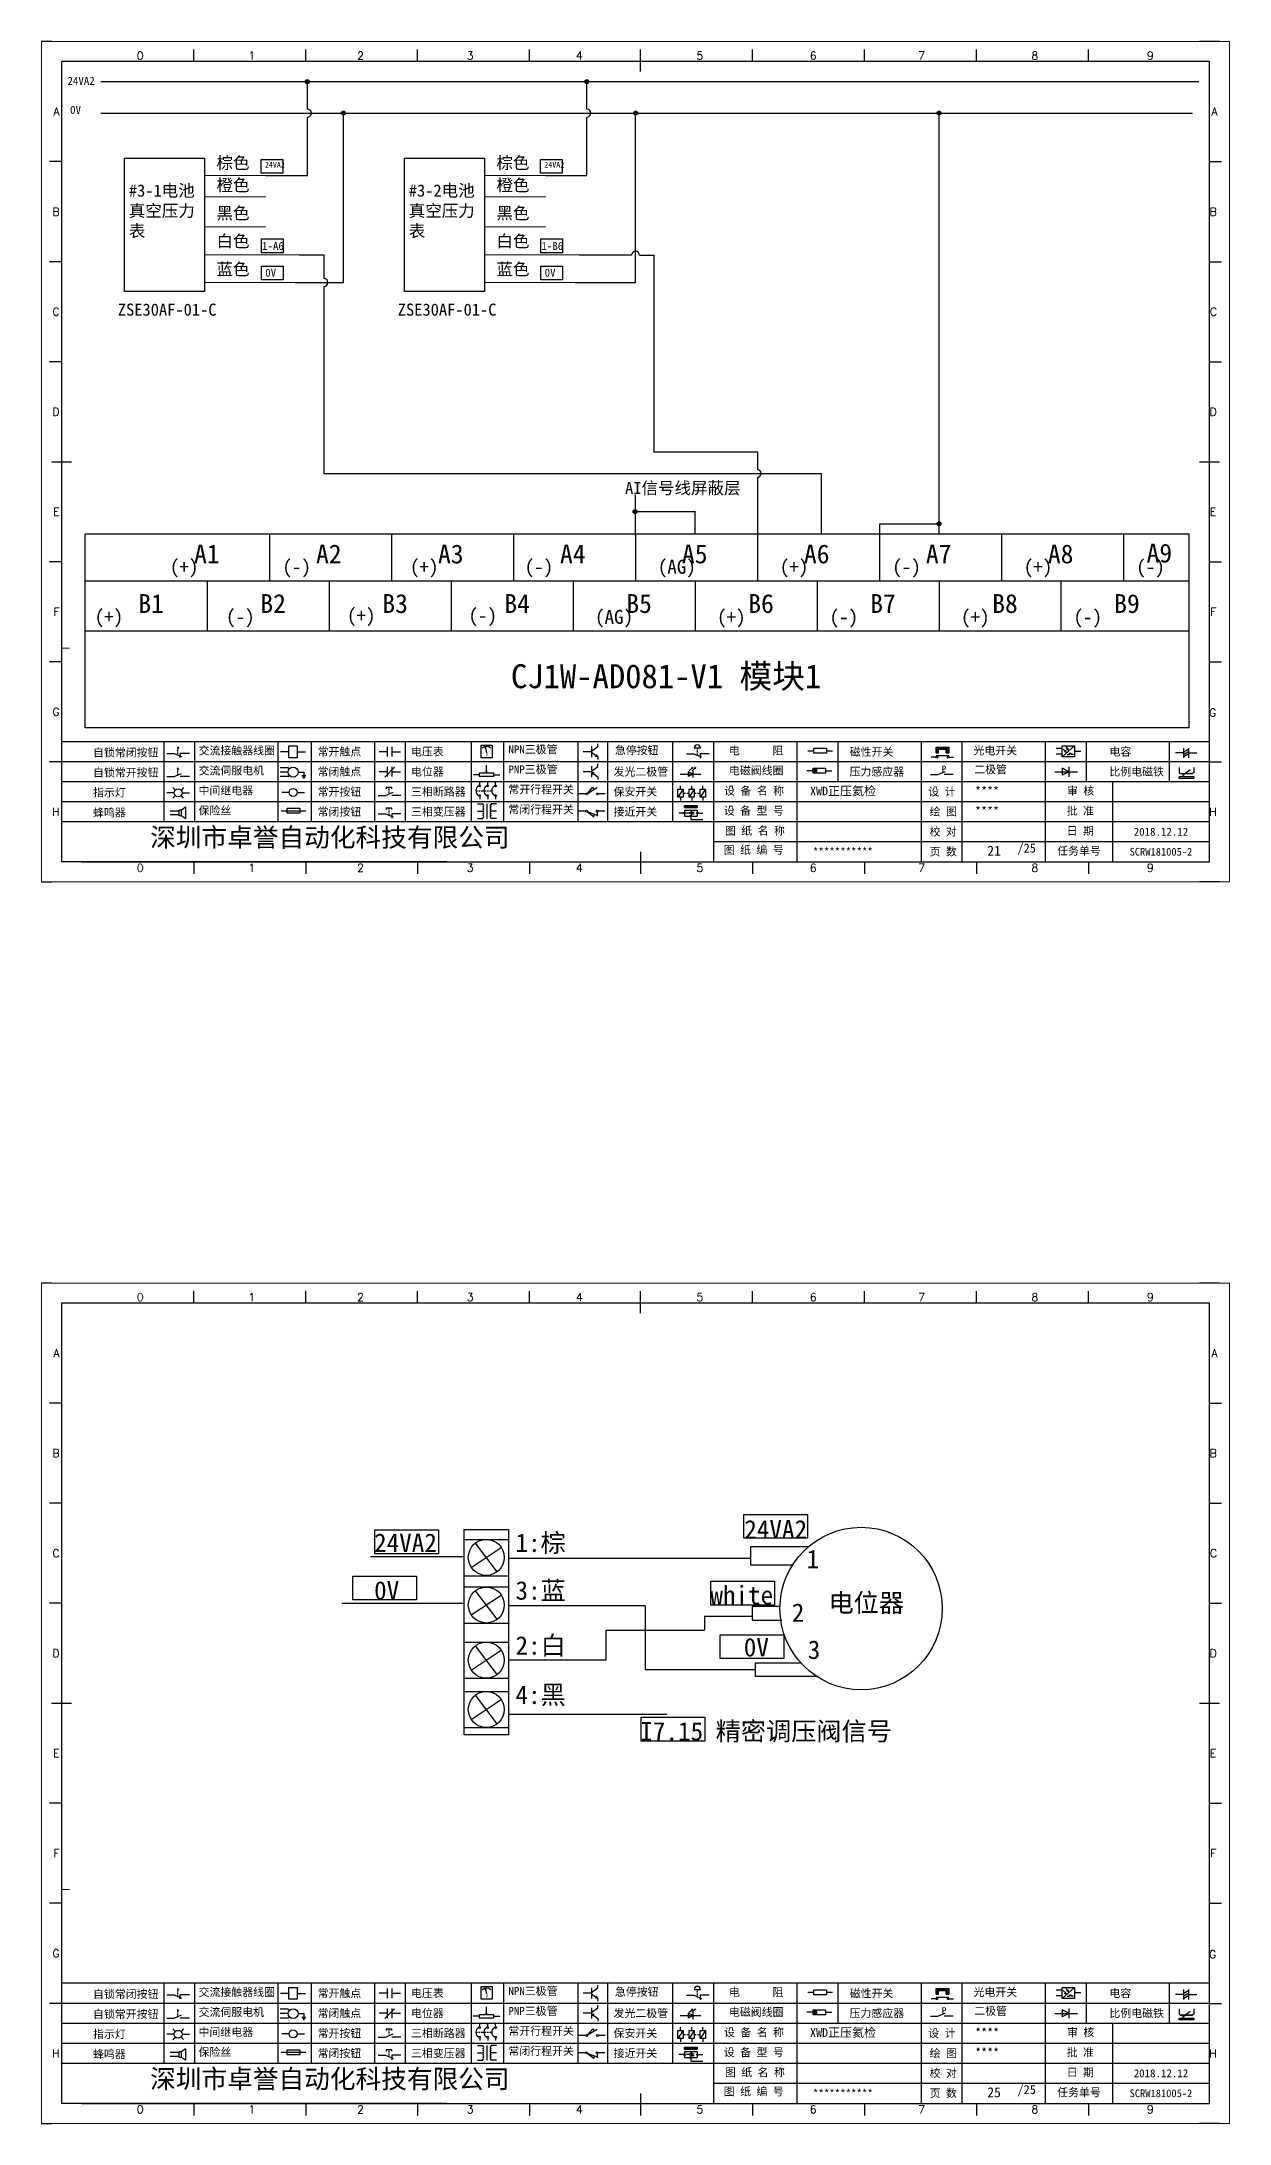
# Model space of a CAD drawing. Header units: millimetres. Extents: x -300 to 5587, y 233 to 3316.
# Drawn here: x 451 to 748, y 663 to 1184 of the extents above; entities that cross this region are included whole.
import ezdxf
from ezdxf.enums import TextEntityAlignment as Align

# ---------------------------------------------------------------- set-up
doc = ezdxf.new("R2010")
doc.units = ezdxf.units.MM
doc.layers.add('AE_BOR', color=1, linetype='Continuous')
doc.layers.add('MISC', color=2, linetype='Continuous')
doc.styles.get("Standard").update_dxf_attribs({"font": ''})
doc.styles.add('WD', font='romans.shx', dxfattribs={"width": 0.8, "bigfont": 'gbcbig.shx'})
doc.styles.add('样式 0', font='')
doc.styles.add('样式 2', font='')
doc.styles.add('汉字', font='')
doc.styles.get('Standard').set_extended_font_data('SimSun')
doc.styles.get('样式 0').set_extended_font_data('KaiTi_GB2312')
doc.styles.get('样式 2').set_extended_font_data('NSimSun')
doc.styles.get('汉字').set_extended_font_data('新宋体')

# ---------------------------------------------------------------- blocks, each defined once
blk = doc.blocks.new('磁性开关')
at = {"linetype": 'ByBlock'}
h = blk.add_hatch(dxfattribs=at)
h.set_pattern_fill('ANSI31', color=256, scale=0.1, style=0)
h.paths.add_polyline_path([(-1910.88, -776.69), (-1910.88, -775.29), (-1907.69, -775.29), (-1907.69, -776.69), (-1908.31, -776.69), (-1908.31, -775.79), (-1910.25, -775.79), (-1910.25, -776.69)])
for p, q in [((-1910.91, -777.81), (-1912.09, -777.81)), ((-1910.88, -776.69), (-1910.88, -775.29)), ((-1910.88, -775.29), (-1907.69, -775.29)), ((-1910.88, -776.69), (-1910.25, -776.69)), ((-1910.88, -777.39), (-1907.69, -777.39)), ((-1910.25, -776.69), (-1910.25, -775.79)), ((-1910.25, -775.79), (-1908.31, -775.79)), ((-1908.31, -776.69), (-1908.31, -775.79)), ((-1908.31, -776.69), (-1907.69, -776.69)), ((-1907.69, -775.29), (-1907.69, -776.69)), ((-1907.66, -777.81), (-1906.48, -777.81))]:
    blk.add_line(p, q, dxfattribs=at)
for centre in [(-1910.68, -777.81), (-1907.88, -777.81)]:
    blk.add_circle(centre, 0.225, dxfattribs=at)
blk = doc.blocks.new('*U4')
at = {"linetype": 'ByBlock'}
for p, q in [((-1909.23, -780.45), (-1909.23, -780.67)), ((-1909.23, -780.45), (-1908.92, -780.84)), ((-1911.92, -782.07), (-1910.06, -782.07)), ((-1910.06, -782.07), (-1908.18, -782.88)), ((-1909.23, -780.84), (-1909.23, -781.05)), ((-1909.23, -781.23), (-1909.23, -781.44)), ((-1909.23, -781.61), (-1909.23, -781.83)), ((-1909.23, -782), (-1909.23, -782.21)), ((-1909.23, -782.38), (-1909.23, -782.43)), ((-1908.52, -783.07), (-1908.52, -782.07)), ((-1906.25, -782.07), (-1908.52, -782.07))]:
    blk.add_line(p, q, dxfattribs=at)
blk = doc.blocks.new('*U6')
at = {"linetype": 'ByBlock'}
for p, q in [((-1908.88, -791.17), (-1909.23, -790.71)), ((-1909.23, -790.71), (-1909.23, -790.92)), ((-1911.92, -792.89), (-1910.06, -792.89)), ((-1910.06, -792.89), (-1908.18, -792.08)), ((-1909.23, -791.09), (-1909.23, -791.31)), ((-1909.23, -791.48), (-1909.23, -791.69)), ((-1909.23, -791.86), (-1909.23, -792.08)), ((-1909.23, -792.25), (-1909.23, -792.47)), ((-1906.25, -792.89), (-1908.52, -792.89))]:
    blk.add_line(p, q, dxfattribs=at)
blk = doc.blocks.new('蜂鸣器')
at = {"linetype": 'ByBlock'}
for p, q in [((-1907.17, -795.53), (-1908.25, -796.26)), ((-1907.17, -795.53), (-1907.17, -798.41)), ((-1908.8, -796.48), (-1911.01, -796.48)), ((-1908.8, -797.46), (-1911.01, -797.46)), ((-1908.25, -796.26), (-1908.8, -796.26)), ((-1908.8, -797.68), (-1908.8, -796.26)), ((-1908.25, -797.68), (-1908.8, -797.68)), ((-1908.25, -797.68), (-1908.25, -796.26)), ((-1907.17, -798.41), (-1908.25, -797.68))]:
    blk.add_line(p, q, dxfattribs=at)
blk = doc.blocks.new('指示灯')
at = {"linetype": 'ByBlock'}
for p, q in [((-1854.25, -776.92), (-1856.06, -776.92)), ((-1854.62, -775.59), (-1853.97, -776.23)), ((-1854.62, -778.25), (-1853.97, -777.61)), ((-1851.9, -775.59), (-1852.54, -776.23)), ((-1851.9, -778.25), (-1852.54, -777.61)), ((-1852.26, -776.92), (-1850.45, -776.92))]:
    blk.add_line(p, q, dxfattribs=at)
blk.add_circle((-1853.26, -776.92), 0.992, dxfattribs=at)
blk = doc.blocks.new('光电开关')
at = {"linetype": 'ByBlock'}
h = blk.add_hatch(dxfattribs=at)
h.set_pattern_fill('ANSI31', color=256, scale=0.01, style=0)
h.set_pattern_definition([(45, (0.172267, 0), (-0.0224506403, 0.0224506403), [])])
h.paths.add_polyline_path([(-1882.44, -776.34), (-1882.5, -775.91), (-1882.68, -776.07)])
h.paths.add_polyline_path([(-1882.86, -776.23), (-1882.44, -776.34), (-1882.68, -776.07)])
h.paths.add_polyline_path([(-1883.05, -776.88), (-1883.11, -776.45), (-1883.29, -776.61)])
h.paths.add_polyline_path([(-1883.47, -776.77), (-1883.05, -776.88), (-1883.29, -776.61)])
for p, q in [((-1884.01, -775.96), (-1885.56, -775.96)), ((-1884.01, -777.39), (-1885.56, -777.39)), ((-1880.91, -775.3), (-1884.01, -778.05)), ((-1883.75, -776.09), (-1883.05, -776.88)), ((-1883.11, -776.45), (-1883.47, -776.77)), ((-1883.05, -776.88), (-1883.47, -776.77)), ((-1883.14, -775.55), (-1882.44, -776.34)), ((-1883.05, -776.88), (-1883.11, -776.45)), ((-1882.5, -775.91), (-1882.86, -776.23)), ((-1882.44, -776.34), (-1882.86, -776.23)), ((-1882.78, -777.47), (-1882.23, -777.47)), ((-1882.44, -776.34), (-1882.5, -775.91)), ((-1882.23, -777.47), (-1882.23, -777.14)), ((-1882.23, -777.14), (-1881.78, -777.14)), ((-1881.78, -777.47), (-1881.78, -777.14)), ((-1881.23, -777.47), (-1881.78, -777.47)), ((-1879.37, -776.67), (-1880.91, -776.67))]:
    blk.add_line(p, q, dxfattribs=at)
blk.add_lwpolyline([(-1884.01, -775.3), (-1880.91, -775.3), (-1880.91, -778.05), (-1884.01, -778.05)], close=True, dxfattribs=at)
blk = doc.blocks.new('交流接触器线圈')
at = {"linetype": 'ByBlock'}
for p, q in [((-1880.82, -781.77), (-1882.87, -781.77)), ((-1878.72, -781.77), (-1876.67, -781.77))]:
    blk.add_line(p, q, dxfattribs=at)
blk.add_lwpolyline([(-1880.82, -780.28), (-1878.72, -780.28), (-1878.72, -783.26), (-1880.82, -783.26)], close=True, dxfattribs=at)
blk = doc.blocks.new('交流伺服电机')
at = {"linetype": 'ByBlock'}
for p, q in [((-1880.97, -785.75), (-1882.94, -785.75)), ((-1880.97, -786.85), (-1882.94, -786.85)), ((-1880.97, -787.94), (-1882.94, -787.94)), ((-1880.97, -785.75), (-1880.65, -786.03)), ((-1880.97, -787.94), (-1880.65, -787.67)), ((-1878.49, -786.85), (-1877.07, -786.85)), ((-1877.54, -787.72), (-1876.59, -787.72)), ((-1877.38, -788.01), (-1876.75, -788.01)), ((-1877.23, -788.29), (-1876.9, -788.29)), ((-1877.07, -786.85), (-1877.07, -787.72))]:
    blk.add_line(p, q, dxfattribs=at)
blk.add_circle((-1879.73, -786.85), 1.24, dxfattribs=at)
blk = doc.blocks.new('中间继电器')
at = {"linetype": 'ByBlock'}
for p, q in [((-1880.72, -791.92), (-1882.54, -791.92)), ((-1878.74, -791.92), (-1876.92, -791.92))]:
    blk.add_line(p, q, dxfattribs=at)
blk.add_circle((-1879.73, -791.92), 0.992, dxfattribs=at)
blk = doc.blocks.new('保险丝')
at = {"linetype": 'ByBlock'}
blk.add_line((-1882.72, -796.49), (-1876.55, -796.49), dxfattribs=at)
blk.add_lwpolyline([(-1881.2, -795.86), (-1878.06, -795.86), (-1878.06, -797.12), (-1881.2, -797.12)], close=True, dxfattribs=at)
blk = doc.blocks.new('常开按钮')
at = {"linetype": 'ByBlock'}
for p, q in [((-1911.92, -787.73), (-1910.06, -787.73)), ((-1910.06, -787.73), (-1908.18, -786.93)), ((-1909.9, -785.68), (-1908.56, -785.68)), ((-1909.9, -785.68), (-1909.9, -786.07)), ((-1909.23, -785.68), (-1909.23, -785.89)), ((-1909.23, -786.06), (-1909.23, -786.28)), ((-1909.23, -786.45), (-1909.23, -786.67)), ((-1909.23, -786.84), (-1909.23, -787.05)), ((-1909.23, -787.22), (-1909.23, -787.38)), ((-1908.56, -785.68), (-1908.56, -786.07)), ((-1906.25, -787.73), (-1908.52, -787.73))]:
    blk.add_line(p, q, dxfattribs=at)
blk = doc.blocks.new('常开触点')
at = {"linetype": 'ByBlock'}
for p, q in [((-1853.82, -781.77), (-1855.88, -781.77)), ((-1853.82, -782.99), (-1853.82, -780.56)), ((-1852.6, -782.99), (-1852.6, -780.56)), ((-1852.6, -781.77), (-1850.55, -781.77))]:
    blk.add_line(p, q, dxfattribs=at)
blk = doc.blocks.new('常闭触点')
at = {"linetype": 'ByBlock'}
for p, q in [((-1852.01, -785.66), (-1854.43, -788.1)), ((-1853.82, -787.99), (-1853.82, -785.56)), ((-1852.6, -787.99), (-1852.6, -785.56)), ((-1853.82, -786.77), (-1855.88, -786.77)), ((-1852.6, -786.77), (-1850.55, -786.77))]:
    blk.add_line(p, q, dxfattribs=at)
blk = doc.blocks.new('常闭按钮')
at = {"linetype": 'ByBlock'}
for p, q in [((-1854.11, -790.83), (-1852.77, -790.83)), ((-1854.11, -790.83), (-1854.11, -791.22)), ((-1853.44, -790.83), (-1853.44, -791.04)), ((-1852.77, -790.83), (-1852.77, -791.22)), ((-1856.13, -792.28), (-1854.28, -792.28)), ((-1854.28, -792.28), (-1852.4, -793.09)), ((-1853.44, -791.21), (-1853.44, -791.43)), ((-1853.44, -791.6), (-1853.44, -791.82)), ((-1853.44, -791.99), (-1853.44, -792.2)), ((-1853.44, -792.37), (-1853.44, -792.53)), ((-1850.47, -792.28), (-1852.73, -792.28)), ((-1852.73, -792.28), (-1852.73, -793.43))]:
    blk.add_line(p, q, dxfattribs=at)
blk = doc.blocks.new('电磁阀线圈')
at = {"linetype": 'ByBlock'}
for p, q in [((-1854.61, -795.92), (-1853.75, -797.16)), ((-1853.75, -795.92), (-1854.61, -797.16)), ((-1853.75, -795.92), (-1853.75, -797.16)), ((-1854.61, -796.54), (-1856.17, -796.54)), ((-1851.53, -796.54), (-1849.97, -796.54))]:
    blk.add_line(p, q, dxfattribs=at)
blk.add_lwpolyline([(-1854.61, -795.92), (-1851.53, -795.92), (-1851.53, -797.16), (-1854.61, -797.16)], close=True, dxfattribs=at)
blk = doc.blocks.new('电压表')
at = {"linetype": 'ByBlock'}
for p, q in [((-1814.84, -780.75), (-1814.91, -781.13)), ((-1814.6, -781.05), (-1814.91, -781.13)), ((-1814.84, -780.75), (-1814.46, -782.26)), ((-1814.84, -780.75), (-1814.6, -781.05))]:
    blk.add_line(p, q, dxfattribs=at)
blk.add_lwpolyline([(-1815.84, -780.34), (-1813.07, -780.34), (-1813.07, -783.49), (-1815.84, -783.49)], close=True, dxfattribs=at)
blk.add_arc((-1814.46, -782.26), 1.56, 46.8313, 133.1687, dxfattribs=at)
at = {"linetype": 'ByBlock', "insert": (-1814.7, -782.39), "char_height": 0.75, "width": 0.6768, "attachment_point": 1}
blk.add_mtext('V', dxfattribs=at)
blk = doc.blocks.new('电位器')
at = {"linetype": 'ByBlock'}
for p, q in [((-1814.45, -787.3), (-1814.45, -785.39)), ((-1816.21, -787.75), (-1817.79, -787.75)), ((-1814.45, -787.3), (-1814.62, -786.96)), ((-1814.62, -786.96), (-1814.27, -786.96)), ((-1814.45, -787.3), (-1814.27, -786.96)), ((-1812.68, -787.75), (-1811.1, -787.75))]:
    blk.add_line(p, q, dxfattribs=at)
blk.add_lwpolyline([(-1816.21, -787.3), (-1812.68, -787.3), (-1812.68, -788.2), (-1816.21, -788.2)], close=True, dxfattribs=at)
blk = doc.blocks.new('三相断路器')
at = {"linetype": 'ByBlock'}
for p, q in [((-1816.17, -790.33), (-1816.17, -789.7)), ((-1814.17, -790.33), (-1814.17, -789.7)), ((-1812.18, -790.33), (-1812.18, -789.7)), ((-1817.14, -791.74), (-1816.72, -791.74)), ((-1816.45, -791.74), (-1816.03, -791.74)), ((-1816.17, -793.19), (-1816.17, -793.83)), ((-1815.76, -791.74), (-1815.34, -791.74)), ((-1815.07, -791.74), (-1814.65, -791.74)), ((-1814.38, -791.74), (-1813.96, -791.74)), ((-1814.17, -793.19), (-1814.17, -793.83)), ((-1813.69, -791.74), (-1813.27, -791.74)), ((-1812.18, -793.19), (-1812.18, -793.83))]:
    blk.add_line(p, q, dxfattribs=at)
for centre in [(-1816.17, -790.55), (-1814.17, -790.55), (-1812.18, -790.55), (-1816.17, -792.98), (-1814.17, -792.98), (-1812.18, -792.98)]:
    blk.add_circle(centre, 0.219, dxfattribs=at)
for centre in [(-1815.81, -791.74), (-1813.82, -791.74), (-1811.83, -791.74)]:
    blk.add_arc(centre, 1.32, 115.5791, 244.4209, dxfattribs=at)
blk = doc.blocks.new('三相变压器')
at = {"linetype": 'ByBlock'}
for p, q in [((-1816.69, -795.03), (-1815.37, -795.03)), ((-1815.37, -795.03), (-1815.37, -795.24)), ((-1814.34, -798.7), (-1814.34, -795.04)), ((-1812, -795.03), (-1813.32, -795.03)), ((-1813.32, -795.03), (-1813.32, -795.24)), ((-1816.69, -796.87), (-1815.37, -796.87)), ((-1816.69, -798.71), (-1815.37, -798.71)), ((-1815.37, -798.71), (-1815.37, -798.5)), ((-1812, -796.87), (-1813.32, -796.87)), ((-1813.32, -798.71), (-1813.32, -798.5)), ((-1812, -798.71), (-1813.32, -798.71))]:
    blk.add_line(p, q, dxfattribs=at)
for centre, start, end in [((-1815.37, -795.51), 270, 90), ((-1815.37, -796.06), 270, 90), ((-1813.32, -795.51), 90, 270), ((-1813.32, -796.06), 90, 270), ((-1815.37, -796.6), 270, 90), ((-1815.37, -797.14), 270, 90), ((-1815.37, -797.68), 270, 90), ((-1815.37, -798.23), 270, 90), ((-1813.32, -796.6), 90, 270), ((-1813.32, -797.14), 90, 270), ((-1813.32, -797.68), 90, 270), ((-1813.32, -798.23), 90, 270)]:
    blk.add_arc(centre, 0.271, start, end, dxfattribs=at)
blk = doc.blocks.new('压力感应器')
at = {"linetype": 'ByBlock'}
for p, q in [((-1817.44, -777.73), (-1815.59, -777.73)), ((-1815.59, -777.73), (-1813.71, -776.93)), ((-1811.78, -777.73), (-1814.05, -777.73))]:
    blk.add_line(p, q, dxfattribs=at)
at = {"linetype": 'ByBlock', "insert": (-1814.65, -775.48), "char_height": 1.68, "width": 1.2242, "attachment_point": 1}
blk.add_mtext('{\\fNSimSun|b0|i0|c134|p49;P}', dxfattribs=at)
blk = doc.blocks.new('二极管')
at = {"linetype": 'ByBlock'}
for p, q in [((-1787.52, -776.77), (-1781.92, -776.77)), ((-1783.97, -776.77), (-1785.69, -775.9)), ((-1785.69, -775.9), (-1785.69, -777.65)), ((-1783.97, -776.77), (-1785.69, -777.65)), ((-1783.97, -777.99), (-1783.97, -775.56))]:
    blk.add_line(p, q, dxfattribs=at)
blk = doc.blocks.new('NPN三极管')
at = {"linetype": 'ByBlock'}
for p, q in [((-1784.15, -780.66), (-1784.15, -779.98)), ((-1785.73, -781.97), (-1787.81, -781.97)), ((-1785.73, -780.61), (-1785.73, -783.32)), ((-1785.73, -781.82), (-1784.15, -780.66)), ((-1785.73, -782.11), (-1784.15, -783.27)), ((-1784.41, -782.73), (-1784.74, -783.18)), ((-1784.15, -783.27), (-1784.74, -783.18)), ((-1784.15, -783.27), (-1784.41, -782.73)), ((-1784.15, -783.27), (-1784.15, -783.96))]:
    blk.add_line(p, q, dxfattribs=at)
blk = doc.blocks.new('PNP三极管')
at = {"linetype": 'ByBlock'}
for p, q in [((-1784.9, -785.38), (-1784.9, -788.09)), ((-1784.9, -786.59), (-1783.32, -785.43)), ((-1783.32, -785.43), (-1783.32, -784.75)), ((-1784.9, -786.74), (-1786.98, -786.74)), ((-1784.9, -786.88), (-1783.32, -788.04)), ((-1784.9, -786.88), (-1784.31, -786.97)), ((-1784.9, -786.88), (-1784.64, -787.42)), ((-1784.31, -786.97), (-1784.64, -787.42)), ((-1783.32, -788.04), (-1783.32, -788.73))]:
    blk.add_line(p, q, dxfattribs=at)
blk = doc.blocks.new('常开行程开关')
at = {"linetype": 'ByBlock'}
for p, q in [((-1785.89, -792.17), (-1784.52, -790.62)), ((-1785.89, -792.17), (-1783.43, -790.72)), ((-1784.52, -790.62), (-1784.19, -791.17)), ((-1786.29, -792.3), (-1788.01, -792.3)), ((-1781.48, -792.3), (-1783.21, -792.3))]:
    blk.add_line(p, q, dxfattribs=at)
for centre in [(-1786.07, -792.3), (-1783.42, -792.3)]:
    blk.add_circle(centre, 0.219, dxfattribs=at)
blk = doc.blocks.new('常闭行程开关')
at = {"linetype": 'ByBlock'}
for p, q in [((-1786.34, -796.62), (-1788.07, -796.62)), ((-1785.93, -796.72), (-1783.25, -797.7)), ((-1785.93, -796.72), (-1784.3, -798)), ((-1784.3, -798), (-1784.08, -797.4)), ((-1783.48, -796.84), (-1783.48, -797.85)), ((-1781.54, -796.62), (-1783.26, -796.62))]:
    blk.add_line(p, q, dxfattribs=at)
for centre in [(-1786.12, -796.62), (-1783.48, -796.62)]:
    blk.add_circle(centre, 0.219, dxfattribs=at)
blk = doc.blocks.new('电容')
at = {"linetype": 'ByBlock'}
for p, q in [((-1756.08, -781.77), (-1758.13, -781.77)), ((-1756.08, -782.99), (-1756.08, -780.56)), ((-1754.86, -780.79), (-1756.08, -781.55)), ((-1754.86, -781.44), (-1756.08, -782.2)), ((-1754.86, -781.99), (-1756.08, -782.75)), ((-1754.86, -782.99), (-1754.86, -780.56)), ((-1754.86, -781.77), (-1752.81, -781.77))]:
    blk.add_line(p, q, dxfattribs=at)
blk = doc.blocks.new('发光二极管')
at = {"linetype": 'ByBlock'}
for p, q in [((-1755.78, -785.92), (-1754.89, -785.14)), ((-1754.89, -785.14), (-1755.2, -785.22)), ((-1755.2, -785.22), (-1755.01, -785.43)), ((-1755.08, -785.92), (-1754.18, -785.14)), ((-1754.89, -785.14), (-1755.01, -785.43)), ((-1754.18, -785.14), (-1754.49, -785.22)), ((-1754.49, -785.22), (-1754.31, -785.43)), ((-1754.18, -785.14), (-1754.31, -785.43)), ((-1758.01, -786.77), (-1752.89, -786.77)), ((-1754.84, -786.77), (-1756.04, -786.16)), ((-1756.04, -786.16), (-1756.04, -787.39)), ((-1754.84, -786.77), (-1756.04, -787.39)), ((-1754.84, -787.63), (-1754.84, -785.92))]:
    blk.add_line(p, q, dxfattribs=at)
blk = doc.blocks.new('比例电磁阀')
at = {"linetype": 'ByBlock'}
for p, q in [((-1757.26, -775.38), (-1757.26, -776.71)), ((-1757.26, -776.71), (-1757.05, -776.71)), ((-1753.6, -777.73), (-1757.25, -777.73)), ((-1757.25, -778.13), (-1757.25, -777.73)), ((-1753.6, -778.13), (-1757.25, -778.13)), ((-1754.5, -775.98), (-1756.35, -777.44)), ((-1756.35, -777.44), (-1756.25, -777.25)), ((-1756.35, -777.44), (-1756.15, -777.38)), ((-1756.15, -777.38), (-1756.25, -777.25)), ((-1753.58, -776.71), (-1753.8, -776.71)), ((-1753.6, -777.73), (-1753.6, -778.13)), ((-1753.58, -775.38), (-1753.58, -776.71))]:
    blk.add_line(p, q, dxfattribs=at)
for centre in [(-1756.78, -776.71), (-1756.24, -776.71), (-1755.7, -776.71), (-1755.15, -776.71), (-1754.61, -776.71), (-1754.07, -776.71)]:
    blk.add_arc(centre, 0.271, 180, 0, dxfattribs=at)
blk = doc.blocks.new('保安开关')
at = {"linetype": 'ByBlock'}
for p, q in [((-1757.33, -790.79), (-1758.6, -792.81)), ((-1757.96, -790.79), (-1757.96, -789.97)), ((-1754.54, -790.79), (-1755.81, -792.81)), ((-1755.17, -790.79), (-1755.17, -789.97)), ((-1751.75, -790.79), (-1753.02, -792.81)), ((-1752.39, -790.79), (-1752.39, -789.97)), ((-1757.96, -792.81), (-1757.96, -793.62)), ((-1757.33, -791.8), (-1756.72, -791.8)), ((-1756.35, -791.8), (-1755.89, -791.8)), ((-1755.17, -792.81), (-1755.17, -793.62)), ((-1754.52, -791.8), (-1754.06, -791.8)), ((-1753.69, -791.8), (-1753.08, -791.8)), ((-1752.39, -792.81), (-1752.39, -793.62))]:
    blk.add_line(p, q, dxfattribs=at)
for points in [[(-1758.6, -790.79), (-1757.33, -790.79), (-1757.33, -792.81), (-1758.6, -792.81)], [(-1755.81, -790.79), (-1754.54, -790.79), (-1754.54, -792.81), (-1755.81, -792.81)], [(-1753.02, -790.79), (-1751.75, -790.79), (-1751.75, -792.81), (-1753.02, -792.81)]]:
    blk.add_lwpolyline(points, close=True, dxfattribs=at)
blk = doc.blocks.new('接近开关')
at = {"linetype": 'ByBlock'}
h = blk.add_hatch(dxfattribs=at)
h.set_pattern_fill('ANSI31', color=256, scale=0.01, style=0)
h.set_pattern_definition([(45, (-89.131516, -30.795668), (-0.0224506403, 0.0224506403), [])])
h.paths.add_polyline_path([(-1516.96, -1123.35), (-1516.96, -1122.85), (-1513.76, -1122.85), (-1513.76, -1123.35)])
for p, q in [((-1516.96, -1123.35), (-1516.96, -1122.85)), ((-1516.96, -1122.85), (-1513.76, -1122.85)), ((-1516.96, -1123.35), (-1513.76, -1123.35)), ((-1513.76, -1122.85), (-1513.76, -1123.35)), ((-1517.18, -1124.71), (-1518.36, -1124.71)), ((-1516.96, -1123.95), (-1513.76, -1123.95)), ((-1516.96, -1123.95), (-1516.96, -1125.47)), ((-1516.96, -1125.47), (-1513.76, -1125.47)), ((-1515.91, -1124.71), (-1516.45, -1124.71)), ((-1515.11, -1124.31), (-1515.91, -1124.71)), ((-1515.11, -1125.11), (-1515.91, -1124.71)), ((-1515.36, -1125.69), (-1515.36, -1126.36)), ((-1515.36, -1126.36), (-1512.36, -1126.36)), ((-1515.33, -1124.53), (-1515.17, -1124.53)), ((-1515.33, -1124.88), (-1515.17, -1124.88)), ((-1515.25, -1124.45), (-1515.25, -1124.61)), ((-1515.11, -1124.31), (-1515.11, -1125.11)), ((-1515.11, -1124.48), (-1514.58, -1124.48)), ((-1515.11, -1124.94), (-1514.58, -1124.94)), ((-1513.76, -1123.95), (-1513.76, -1125.47)), ((-1513.54, -1124.71), (-1512.36, -1124.71))]:
    blk.add_line(p, q, dxfattribs=at)
for centre in [(-1516.96, -1124.71), (-1515.36, -1125.47), (-1513.76, -1124.71)]:
    blk.add_circle(centre, 0.225, dxfattribs=at)
blk = doc.blocks.new('电阻')
at = {"linetype": 'ByBlock'}
for p, q in [((-3.09, 0), (-1.57, 0)), ((1.57, 0), (3.09, 0))]:
    blk.add_line(p, q, dxfattribs=at)
blk.add_lwpolyline([(-1.57, 0.63), (1.57, 0.63), (1.57, -0.63), (-1.57, -0.63)], close=True, dxfattribs=at)
blk = doc.blocks.new('急停按钮')
at = {"linetype": 'ByBlock'}
for p, q in [((-1.86, 0), (0, 0)), ((0, 0), (1.88, -0.81)), ((0.06, 1.45), (1.61, 1.45)), ((0.83, 1.45), (0.83, 1.24)), ((0.83, 1.07), (0.83, 0.85)), ((0.83, 0.68), (0.83, 0.47)), ((0.83, 0.29), (0.83, 0.08)), ((3.81, 0), (1.54, 0)), ((1.54, 0), (1.54, -1.15)), ((0.83, -0.09), (0.83, -0.24))]:
    blk.add_line(p, q, dxfattribs=at)
blk.add_arc((0.83, 1.45), 0.774, 0, 180)
blk = doc.blocks.new('电控横A4')
for p, q in [((292, -5), (5, -5)), ((5, -5), (5, -205)), ((292, -205), (292, -5)), ((10.03, -205), (289.53, -205)), ((130.8, -205), (190.75, -205)), ((190.75, -205), (259.54, -205))]:
    blk.add_line(p, q)
at = {"lineweight": 9, "ltscale": 0.1}
for p, q in [((5, -151.57), (7, -151.57)), ((101.34, -205), (130.8, -205)), ((129.44, -205), (129.44, -205)), ((129.44, -205), (129.44, -205)), ((129.44, -205), (129.44, -205)), ((129.44, -205), (129.44, -205))]:
    blk.add_line(p, q, dxfattribs=at)
at = {"linetype": 'ByBlock'}
for p, q in [((292, -175), (5, -175)), ((292, -180), (5, -180)), ((292, -185), (5, -185)), ((292, -190), (5, -190)), ((292, -195), (5, -195)), ((292, -200), (168.03, -200))]:
    blk.add_line(p, q, dxfattribs=at)
at = {"color": 0, "lineweight": -2}
for p, q in [((30.58, -175), (30.58, -195)), ((38.26, -175), (38.26, -195)), ((59.05, -175), (59.05, -195)), ((67.4, -175), (67.4, -195)), ((83.26, -175), (83.26, -195)), ((90.91, -175), (90.91, -195)), ((107.4, -175), (107.4, -195)), ((115.5, -175), (115.5, -195)), ((134.12, -175), (134.12, -195)), ((141.48, -175), (141.48, -195)), ((157.79, -175), (157.79, -195)), ((168.03, -175), (168.03, -204.92)), ((188.84, -175), (188.84, -185)), ((199.08, -175), (199.08, -185)), ((219.89, -175), (219.89, -185)), ((230.12, -175), (230.12, -185)), ((250.93, -175), (250.93, -185)), ((261.17, -175), (261.17, -185)), ((281.98, -175), (281.98, -185)), ((188.84, -185), (188.84, -204.92)), ((219.89, -185), (219.89, -205)), ((230.12, -185), (230.12, -205)), ((250.93, -185), (250.93, -205)), ((267.79, -185), (267.79, -205))]:
    blk.add_line(p, q, dxfattribs=at)
at = {"color": 0, "ltscale": 2}
for p, q in [((292, -205), (292, -183.55)), ((101.34, -205), (5, -205)), ((259.54, -205), (289.53, -205)), ((259.54, -205), (292, -205))]:
    blk.add_line(p, q, dxfattribs=at)
at = {"layer": 'AE_BOR', "lineweight": 30}
for p, q in [((2.53, 0), (0, 0)), ((294.53, 0), (289.53, 0)), ((0, -210), (2.53, -210)), ((294.53, -210), (289.53, -210))]:
    blk.add_line(p, q, dxfattribs=at)
at = {"layer": 'AE_BOR', "color": 1, "lineweight": 15}
for p, q in [((0, 0), (297, 0)), ((0, -210), (0, 0)), ((297, 0), (297, -210)), ((297, -210), (0, -210))]:
    blk.add_line(p, q, dxfattribs=at)
at = {"layer": 'AE_BOR'}
for p, q in [((38.03, -5), (38.03, -2)), ((66.03, -5), (66.03, -2)), ((94.03, -5), (94.03, -2)), ((122.03, -5), (122.03, -2)), ((149.78, -5), (149.78, -2)), ((177.78, -5), (177.78, -2)), ((205.78, -5), (205.78, -2)), ((233.78, -5), (233.78, -2)), ((261.78, -5), (261.78, -2)), ((5, -30), (2, -30)), ((292, -30), (295, -30)), ((5, -55), (2, -55)), ((292, -55), (295, -55)), ((5, -80), (2, -80)), ((292, -80), (295, -80)), ((5, -130), (2, -130)), ((292, -130), (295, -130)), ((5, -155), (2, -155)), ((292, -155), (295, -155)), ((5, -180), (2, -180)), ((292, -180), (295, -180)), ((38.03, -205), (38.03, -208)), ((66.03, -205), (66.03, -208)), ((94.03, -205), (94.03, -208)), ((122.03, -205), (122.03, -208)), ((149.78, -205), (149.78, -208)), ((177.78, -205), (177.78, -208)), ((205.78, -205), (205.78, -208)), ((233.78, -205), (233.78, -208)), ((261.78, -205), (261.78, -208))]:
    blk.add_line(p, q, dxfattribs=at)
at = {"layer": 'AE_BOR', "color": 2, "lineweight": 30}
for p, q in [((149.78, -7.5), (149.78, -2.5)), ((2.5, -105), (7.5, -105)), ((289.5, -105), (294.5, -105)), ((149.78, -202.5), (149.78, -207.5)), ((149.78, -205), (149.78, -207.5))]:
    blk.add_line(p, q, dxfattribs=at)
at = {"linetype": 'ByBlock'}
for name, p in [('*U4', (1943.19, 604.18)), ('交流接触器线圈', (1942.62, 604.27)), ('常开触点', (1940.27, 604.3)), ('电压表', (1925.71, 604.52)), ('NPN三极管', (1923.2, 604.5)), ('磁性开关', (2134.53, 598.96)), ('光电开关', (2139.22, 599.27)), ('电容', (2041.69, 603.98)), ('*U6', (1943.19, 609.18)), ('交流伺服电机', (1942.62, 604.27)), ('常闭触点', (1940.27, 604.3)), ('电位器', (1925.71, 604.52)), ('PNP三极管', (1922.37, 604.27)), ('发光二极管', (1917.72, 603.69)), ('电磁阀线圈', (2047.53, 614.3)), ('压力感应器', (2039.72, 594.52)), ('二极管', (2040.91, 594.27)), ('比例电磁阀', (2041.69, 593.98)), ('指示灯', (1887.41, 589.18)), ('中间继电器', (1942.62, 604.27)), ('常开按钮', (1996.06, 599.3)), ('三相断路器', (1925.71, 604.52)), ('常开行程开关', (1922.37, 604.27)), ('保安开关', (1917.72, 603.98)), ('蜂鸣器', (1943.19, 604.18)), ('保险丝', (1942.62, 604.27)), ('常闭按钮', (1940.27, 599.3)), ('三相变压器', (1925.71, 604.52)), ('常闭行程开关', (1922.37, 604.27)), ('接近开关', (1677.72, 931.9))]:
    blk.add_blockref(name, p, dxfattribs=at)
for name, p in [('急停按钮', (163.12, -177.98)), ('电阻', (194.66, -177.22))]:
    blk.add_blockref(name, p)
at = {"char_height": 2, "attachment_point": 1, "style": '汉字'}
for s, insert in [('{\\fKaiTi_GB2312|b0|i0|c134|p49;自锁常闭按钮}', (12.86, -176.69)), ('{\\fKaiTi_GB2312|b0|i0|c134|p49;交流接触器线圈}', (39.25, -176.19)), ('{\\fKaiTi_GB2312|b0|i0|c134|p49;常开触点}', (69.01, -176.48)), ('{\\fKaiTi_GB2312|b0|i0|c134|p49;电压表}', (92.37, -176.47)), ('{\\fKaiTi_GB2312|b0|i0|c134|p49;NPN三极管}', (116.73, -175.91)), ('{\\fKaiTi_GB2312|b0|i0|c134|p49;急停按钮}', (143.35, -176.12)), ('{\\fKaiTi_GB2312|b0|i0|c134|p49;电      阻}', (171.86, -176.19)), ('{\\fKaiTi_GB2312|b0|i0|c134|p49;磁性开关}', (202.07, -176.53)), ('{\\fKaiTi_GB2312|b0|i0|c134|p49;光电开关}', (233.02, -176.19)), ('{\\fKaiTi_GB2312|b0|i0|c134|p49;电容}', (267, -176.48)), ('{\\fKaiTi_GB2312|b0|i0|c134|p49;自锁常开按钮}', (12.86, -181.69)), ('{\\fKaiTi_GB2312|b0|i0|c134|p49;交流伺服电机}', (39.25, -181.19)), ('{\\fKaiTi_GB2312|b0|i0|c134|p49;常闭触点}', (69.01, -181.48)), ('{\\fKaiTi_GB2312|b0|i0|c134|p49;电位器}', (92.37, -181.47)), ('{\\fKaiTi_GB2312|b0|i0|c134|p49;PNP三极管}', (116.73, -180.91)), ('{\\fKaiTi_GB2312|b0|i0|c134|p49;发光二极管}', (143.02, -181.48)), ('{\\fKaiTi_GB2312|b0|i0|c134|p49;电磁阀线圈}', (171.86, -181.19)), ('{\\fKaiTi_GB2312|b0|i0|c134|p49;压力感应器}', (202.02, -181.47)), ('{\\fKaiTi_GB2312|b0|i0|c134|p49;二极管}', (233.2, -180.91)), ('{\\fKaiTi_GB2312|b0|i0|c134|p49;比例电磁铁}', (267, -181.48)), ('{\\fKaiTi_GB2312|b0|i0|c134|p49;指示灯}', (12.86, -186.69)), ('{\\fKaiTi_GB2312|b0|i0|c134|p49;中间继电器}', (39.25, -186.19)), ('{\\fKaiTi_GB2312|b0|i0|c134|p49;常开按钮}', (69.01, -186.48)), ('{\\fKaiTi_GB2312|b0|i0|c134|p49;三相断路器}', (92.37, -186.47)), ('{\\fKaiTi_GB2312|b0|i0|c134|p49;常开行程开关}', (116.73, -185.91)), ('{\\fKaiTi_GB2312|b0|i0|c134|p49;保安开关}', (143.02, -186.48)), ('{\\fKaiTi_GB2312|b0|i0|c134|p0;设 备 名 称}', (170.65, -186.24)), ('{\\fKaiTi_GB2312|b0|i0|c134|p0;设 计}', (221.72, -186.46)), ('{\\fKaiTi_GB2312|b0|i0|c134|p0;审 核}', (256.39, -186.25)), ('{\\fKaiTi_GB2312|b0|i0|c134|p49;蜂鸣器}', (12.86, -191.69)), ('{\\fKaiTi_GB2312|b0|i0|c134|p49;保险丝}', (39.25, -191.19)), ('{\\fKaiTi_GB2312|b0|i0|c134|p49;常闭按钮}', (69.01, -191.48)), ('{\\fKaiTi_GB2312|b0|i0|c134|p49;三相变压器}', (92.37, -191.47)), ('{\\fKaiTi_GB2312|b0|i0|c134|p49;常闭行程开关}', (116.73, -190.91)), ('{\\fKaiTi_GB2312|b0|i0|c134|p49;接近开关}', (143.02, -191.48)), ('{\\fKaiTi_GB2312|b0|i0|c134|p0;设 备 型 号}', (170.58, -191.24)), ('{\\fKaiTi_GB2312|b0|i0|c134|p0;绘 图}', (222.05, -191.46)), ('{\\fKaiTi_GB2312|b0|i0|c134|p0;批 准}', (256.32, -191.25)), ('{\\fKaiTi_GB2312|b0|i0|c134|p0;图 纸 名 称}', (170.86, -196.24)), ('{\\fKaiTi_GB2312|b0|i0|c134|p0;校 对}', (222.05, -196.46)), ('{\\fKaiTi_GB2312|b0|i0|c134|p0;日 期}', (256.32, -196.25)), ('{\\fKaiTi_GB2312|b0|i0|c134|p0;图 纸 编 号}', (170.57, -201.03)), ('{\\fKaiTi_GB2312|b0|i0|c134|p0;页 数}', (222.05, -201.46)), ('{\\fKaiTi_GB2312|b0|i0|c134|p0;任务单号}', (253.94, -201.25))]:
    blk.add_mtext(s, dxfattribs=dict(at, insert=insert))
for s, insert, char_height, width, attachment_point in [('{\\fKaiTi_GB2312|b0|i0|c134|p49;XWD正压氦检}', (192.15, -186.2), 2.2, 26.5767, 1), ('{\\fKaiTi_GB2312|b0|i0|c134|p49;****}', (233.43, -186.2), 2.2, 15.3175, 1), ('{\\fKaiTi_GB2312|b0|i0|c134|p49;****}', (233.43, -191.2), 2.2, 15.3175, 1), ('{\\fKaiTi_GB2312|b0|i0|c134|p49;2018.12.12}', (279.89, -197.5), 2, 24.2172, 5), ('{\\fKaiTi_GB2312|b0|i0|c134|p49;SCRW181005-2}', (279.89, -202.5), 1.92, 24.2172, 5)]:
    blk.add_mtext(s, dxfattribs=dict(insert=insert, char_height=char_height, width=width, attachment_point=attachment_point))
at = {"color": 0, "lineweight": -2}
for s, insert, char_height, width, attachment_point in [('深圳市卓誉自动化科技有限公司', (27.14, -196.53), 4.7064, 96.1138, 1), ('{\\C256;***********}', (200.36, -202.5), 2, 31.0482, 5)]:
    blk.add_mtext(s, dxfattribs=dict(at, insert=insert, char_height=char_height, width=width, attachment_point=attachment_point))
at = {"color": 0, "linetype": 'ByBlock', "lineweight": -2, "insert": (242.64, -201.84), "char_height": 4.2689, "width": 20.8102, "attachment_point": 5}
blk.add_mtext('  {\\H0.53119x; /25}', dxfattribs=at)
at = {"layer": 'AE_BOR', "style": 'WD'}
for s, p in [('0', (24.67, -4.5)), ('1', (52.6, -4.5)), ('2', (79.75, -4.5)), ('3', (107.15, -4.5)), ('4', (134.45, -4.5)), ('5', (164.59, -4.5)), ('6', (192.94, -4.5)), ('7', (220.04, -4.5)), ('8', (248.37, -4.5)), ('9', (277.23, -4.5)), ('0', (24.67, -207.5)), ('1', (52.6, -207.5)), ('2', (79.75, -207.5)), ('3', (107.15, -207.5)), ('4', (134.45, -207.5)), ('5', (164.59, -207.5)), ('6', (192.94, -207.5)), ('7', (220.04, -207.5)), ('8', (248.37, -207.5)), ('9', (277.23, -207.5))]:
    blk.add_text(s, height=2, dxfattribs=at).set_placement(p, align=Align.CENTER)
for s, p in [('A', (4.5, -17.5)), ('A', (294.03, -17.5)), ('B', (4.5, -42.5)), ('B', (293.84, -42.5)), ('C', (4.5, -67.5)), ('C', (293.93, -67.5)), ('D', (4.5, -92.5)), ('D', (293.84, -92.5)), ('E', (4.5, -117.5)), ('E', (293.74, -117.5)), ('F', (4.5, -142.5)), ('F', (293.74, -142.5)), ('F', (293.74, -142.5)), ('G', (4.5, -167.5)), ('G', (293.74, -167.72)), ('H', (4.5, -192.5)), ('H', (293.84, -192.5))]:
    blk.add_text(s, height=2, dxfattribs=at).set_placement(p, align=Align.MIDDLE_RIGHT)

msp = doc.modelspace()

# ---------------------------------------------------------------- hatches: boundary and pattern name
at = {"lineweight": -2}
h = msp.add_hatch(color=0, dxfattribs=at)
edge = h.paths.add_edge_path()
edge.add_arc((517.573, 1173.737), 0.5, 0, 360)
h = msp.add_hatch(color=0, dxfattribs=at)
edge = h.paths.add_edge_path()
edge.add_arc((587.438, 1173.737), 0.5, 0, 360)
h = msp.add_hatch(color=0, dxfattribs=at)
edge = h.paths.add_edge_path()
edge.add_arc((526.583, 1165.865), 0.5, 0, 360)
h = msp.add_hatch(color=0, dxfattribs=at)
edge = h.paths.add_edge_path()
edge.add_arc((599.644, 1165.865), 0.5, 0, 360)
h = msp.add_hatch(color=0, dxfattribs=at)
edge = h.paths.add_edge_path()
edge.add_arc((675.533, 1165.865), 0.5, 0, 360)
h = msp.add_hatch(color=0, dxfattribs=at)
edge = h.paths.add_edge_path()
edge.add_arc((599.529, 1066.258), 0.5, 0, 360)
h = msp.add_hatch(color=0, dxfattribs=at)
edge = h.paths.add_edge_path()
edge.add_arc((675.533, 1063.227), 0.5, 0, 360)

# ---------------------------------------------------------------- linework, layer by layer
at = {"color": 0, "lineweight": -2}
for p, q in [((465.933, 1173.737), (740.497, 1173.737)), ((517.573, 1166.865), (517.573, 1173.737)), ((587.438, 1166.865), (587.438, 1173.737)), ((465.933, 1165.865), (738.904, 1165.865)), ((526.583, 1123.532), (526.583, 1165.865)), ((599.644, 1123.532), (599.644, 1165.865)), ((675.533, 1060.72), (675.533, 1165.865)), ((517.573, 1150.288), (517.573, 1164.865)), ((587.438, 1150.288), (587.438, 1164.865)), ((507.164, 1150.288), (517.573, 1150.288)), ((577.164, 1150.288), (587.438, 1150.288)), ((515.491, 1130.407), (521.714, 1130.407)), ((521.714, 1130.407), (521.714, 1124.532)), ((585.491, 1130.407), (598.65, 1130.407)), ((600.606, 1130.386), (604.182, 1130.386)), ((604.182, 1130.386), (604.182, 1081.145)), ((514.491, 1123.532), (526.583, 1123.532)), ((521.714, 1122.532), (521.714, 1075.882)), ((584.491, 1123.532), (599.644, 1123.532)), ((604.188, 1081.172), (630.084, 1081.172)), ((630.084, 1081.172), (630.084, 1076.778)), ((521.688, 1075.769), (646.078, 1075.769)), ((630.084, 1074.788), (630.084, 1060.68)), ((646.078, 1075.769), (646.078, 1060.72)), ((599.644, 1060.897), (599.644, 1070.445)), ((599.936, 1066.271), (614.583, 1066.271)), ((602.479, 1066.271), (614.469, 1066.271)), ((614.556, 1060.72), (614.556, 1066.208)), ((508.198, 1048.987), (508.198, 1060.574)), ((538.698, 1048.987), (538.698, 1060.574)), ((569.198, 1048.987), (569.198, 1060.574)), ((599.698, 1048.987), (599.698, 1060.574)), ((630.198, 1048.987), (630.198, 1060.574)), ((660.698, 1048.987), (660.698, 1060.574)), ((691.198, 1048.987), (691.198, 1060.574)), ((721.698, 1048.987), (721.698, 1060.574)), ((462.01, 1048.987), (737.96, 1048.987)), ((492.51, 1048.987), (492.51, 1036.477)), ((523.01, 1048.987), (523.01, 1036.477)), ((553.51, 1048.987), (553.51, 1036.477)), ((584.01, 1048.987), (584.01, 1036.477)), ((614.51, 1048.987), (614.51, 1036.477)), ((645.01, 1048.987), (645.01, 1036.477)), ((675.51, 1048.987), (675.51, 1036.477)), ((706.01, 1048.987), (706.01, 1036.477)), ((462.01, 1036.477), (737.939, 1036.477)), ((556.866, 804.979), (533.327, 804.979)), ((556.607, 793.343), (526.171, 793.343)), ((567.813, 792.829), (601.918, 792.829)), ((602.002, 792.824), (602.002, 776.845)), ((592.321, 779.302), (592.321, 786.717)), ((592.321, 786.717), (616.746, 786.717)), ((616.893, 790.255), (616.893, 786.702)), ((616.894, 790.225), (628.867, 790.225)), ((567.895, 779.302), (592.321, 779.302)), ((567.968, 765.72), (607.432, 765.72))]:
    msp.add_line(p, q, dxfattribs=at)
at = {"lineweight": 0}
for p, q in [((491.936, 1150.288), (507.164, 1150.288)), ((561.936, 1150.288), (577.164, 1150.288)), ((491.881, 1144.9), (507.164, 1144.9)), ((561.881, 1144.9), (577.164, 1144.9)), ((491.881, 1137.407), (507.164, 1137.407)), ((561.881, 1137.407), (577.164, 1137.407)), ((491.881, 1130.407), (507.164, 1130.407)), ((507.164, 1130.407), (515.491, 1130.407)), ((561.881, 1130.407), (577.164, 1130.407)), ((577.164, 1130.407), (585.491, 1130.407)), ((491.881, 1123.532), (514.491, 1123.532)), ((561.881, 1123.532), (584.491, 1123.532))]:
    msp.add_line(p, q, dxfattribs=at)
for p, q in [((660.698, 1060.72), (660.698, 1063.227)), ((660.698, 1063.227), (675.533, 1063.227)), ((556.837, 809.379), (567.862, 809.379)), ((558.565, 802.387), (566.062, 807.366)), ((565.046, 801.301), (559.581, 808.452)), ((566.062, 807.366), (566.062, 807.366)), ((567.862, 804.688), (628.436, 804.688)), ((556.793, 797.502), (567.818, 797.502)), ((556.801, 800.287), (567.826, 800.287)), ((565.046, 789.395), (559.581, 796.546)), ((558.565, 790.481), (566.062, 795.46)), ((556.838, 788.46), (567.863, 788.46)), ((628.867, 789.202), (636.23, 789.202)), ((556.811, 783.715), (567.836, 783.715)), ((558.565, 776.715), (566.062, 781.695)), ((565.046, 775.63), (559.581, 782.781)), ((602.002, 776.845), (629.622, 776.845)), ((556.766, 774.709), (567.791, 774.709)), ((556.836, 771.382), (567.861, 771.382)), ((565.046, 763.301), (559.581, 770.451)), ((558.565, 764.386), (566.062, 769.366)), ((556.846, 762.365), (567.871, 762.365))]:
    msp.add_line(p, q)
for points in [[(471.85, 1154.616), (491.881, 1154.616), (491.881, 1121.307), (471.85, 1121.307)], [(541.85, 1154.616), (561.881, 1154.616), (561.881, 1121.307), (541.85, 1121.307)], [(556.766, 811.844), (567.862, 811.844), (567.862, 760.502), (556.766, 760.502)]]:
    msp.add_lwpolyline(points, close=True)
at = {"color": 1}
for points in [[(506.013, 1154.3), (511.416, 1154.3), (511.416, 1150.826), (506.013, 1150.826)], [(575.878, 1154.3), (581.281, 1154.3), (581.281, 1150.826), (575.878, 1150.826)], [(506.11, 1134.418), (511.513, 1134.418), (511.513, 1130.944), (506.11, 1130.944)], [(575.975, 1134.418), (581.378, 1134.418), (581.378, 1130.944), (575.975, 1130.944)], [(506.11, 1127.628), (511.513, 1127.628), (511.513, 1124.154), (506.11, 1124.154)], [(575.975, 1127.628), (581.378, 1127.628), (581.378, 1124.154), (575.975, 1124.154)], [(550.334, 805.767), (534.437, 805.767), (534.437, 811.728), (550.334, 811.728)], [(642.604, 809.659), (626.706, 809.659), (626.706, 815.62), (642.604, 815.62)], [(544.821, 794.253), (528.923, 794.253), (528.923, 800.215), (544.821, 800.215)], [(634.334, 792.956), (618.436, 792.956), (618.436, 798.918), (634.334, 798.918)], [(636.708, 779.578), (620.811, 779.578), (620.811, 785.539), (636.708, 785.539)], [(616.925, 758.983), (601.027, 758.983), (601.027, 764.945), (616.925, 764.945)]]:
    msp.add_lwpolyline(points, close=True, dxfattribs=at)
at = {"color": 0, "lineweight": -2}
msp.add_lwpolyline([(462.01, 1060.72), (737.939, 1060.72), (737.939, 1012.235), (462.01, 1012.235)], close=True, dxfattribs=at)
for points in [[(638.869, 802.931), (628.436, 802.931), (628.436, 807.568), (642.687, 807.568), (642.687, 807.386)], [(628.867, 789.202), (628.867, 789.202), (628.867, 792.653), (635.817, 792.653)], [(645.284, 775.097), (629.622, 775.075), (629.622, 778.526), (641.156, 778.494)]]:
    msp.add_lwpolyline(points, dxfattribs=at)
for centre, radius in [((517.573, 1173.737), 0.5), ((587.438, 1173.737), 0.5), ((526.583, 1165.865), 0.5), ((599.644, 1165.865), 0.5), ((675.533, 1165.865), 0.5), ((599.529, 1066.258), 0.5), ((675.533, 1063.227), 0.5), ((656.031, 792.091), 20.298)]:
    msp.add_circle(centre, radius, dxfattribs=at)
for centre in [(562.314, 804.876), (562.314, 792.97), (562.314, 779.205), (562.314, 766.876)]:
    msp.add_circle(centre, 4.5)
for centre, start, end in [((517.573, 1165.865), 270, 90), ((587.438, 1165.865), 270, 90), ((599.62, 1130.341), 0, 180), ((521.714, 1123.532), 270, 90), ((630.022, 1075.823), 270, 90)]:
    msp.add_arc(centre, 1, start, end, dxfattribs=at)

# ---------------------------------------------------------------- block references
for p in [(451.117, 1183.73), (451.117, 873.415)]:
    msp.add_blockref('电控横A4', p)

# ---------------------------------------------------------------- texts
for s, height, p in [('21', 2.5, (687.585, 980.242)), ('24VA2', 4.6149, (626.823, 809.582)), ('24VA2', 4.6149, (534.254, 806.226)), ('1:棕', 4.6149, (569.608, 806.226)), ('1', 4.615, (642.399, 802.151)), ('0V', 4.6149, (534.254, 794.32)), ('3:蓝', 4.6149, (569.608, 794.306)), ('white', 4.6149, (618.332, 793.138)), ('电位器', 4.6149, (647.885, 791.232)), ('2', 4.615, (638.691, 788.771)), ('2:白', 4.6149, (569.608, 780.554)), ('0V', 4.6149, (626.692, 780.107)), ('3', 4.615, (642.685, 779.497)), ('4:黑', 4.6149, (569.608, 768.225)), ('I7.15 精密调压阀信号', 4.61489, (600.832, 759.119)), ('25', 2.5, (687.585, 669.926))]:
    msp.add_text(s, height=height).set_placement(p)
at = {"color": 0, "lineweight": -2, "attachment_point": 1}
for s, insert, char_height, width in [('0V', (458.237, 1167.672), 2, 14.27309), ('A1', (489.231, 1058.039), 4.7064, 13.31977), ('A2', (519.731, 1058.039), 4.7064, 13.31977), ('A3', (550.231, 1058.039), 4.7064, 13.31977), ('A4', (580.731, 1058.039), 4.7064, 13.31977), ('A5', (611.231, 1058.039), 4.7064, 13.31977), ('A6', (641.731, 1058.039), 4.7064, 13.31977), ('A7', (672.231, 1058.039), 4.7064, 13.31977), ('A8', (702.731, 1058.039), 4.7064, 13.31977), ('A9', (727.407, 1058.247), 4.7064, 13.31977), ('(+)', (483.186, 1054.236), 3.5, 24.73999), ('(-)', (511.323, 1054.236), 3.5, 24.73999), ('(+)', (543.206, 1054.236), 3.5, 24.73999), ('(-)', (571.888, 1054.236), 3.5, 24.73999), ('(AG)', (605.186, 1054.236), 3.5, 24.73999), ('(+)', (635.686, 1054.236), 3.5, 24.73999), ('(-)', (663.823, 1054.236), 3.5, 24.73999), ('(+)', (696.686, 1054.213), 3.5, 24.73999), ('(-)', (724.823, 1054.213), 3.5, 24.73999), ('(+)', (464.367, 1041.771), 3.5, 24.73999), ('B1', (475.307, 1045.636), 4.7064, 13.31977), ('(-)', (497.229, 1041.771), 3.5, 24.73999), ('B2', (505.807, 1045.636), 4.7064, 13.31977), ('(+)', (527.46, 1042.068), 3.5, 24.73999), ('B3', (536.307, 1045.636), 4.7064, 13.31977), ('(-)', (557.85, 1042.068), 3.5, 24.73999), ('B4', (566.807, 1045.636), 4.7064, 13.31977), ('(AG)', (589.499, 1041.703), 3.5, 24.73999), ('B5', (597.307, 1045.636), 4.7064, 13.31977), ('(+)', (619.999, 1041.703), 3.5, 24.73999), ('B6', (627.807, 1045.636), 4.7064, 13.31977), ('(-)', (648.135, 1041.703), 3.5, 24.73999), ('B7', (658.307, 1045.636), 4.7064, 13.31977), ('(+)', (680.999, 1041.703), 3.5, 24.73999), ('B8', (688.807, 1045.636), 4.7064, 13.31977), ('(-)', (709.135, 1041.703), 3.5, 24.73999), ('B9', (719.307, 1045.636), 4.7064, 13.31977)]:
    msp.add_mtext(s, dxfattribs=dict(at, insert=insert, char_height=char_height, width=width))
at = {"color": 7, "char_height": 3.024, "attachment_point": 1}
for s, insert, width in [('{\\fSimSun|b0|i0|c134|p2;棕色}', (494.85, 1154.949), 47.92444), ('{\\fSimSun|b0|i0|c134|p2;棕色}', (564.85, 1154.949), 47.92444), ('#3-1电池真空压力表', (472.92, 1148.018), 17.29634), ('{\\fSimSun|b0|i0|c134|p2;橙色}', (494.85, 1149.381), 47.92444), ('#3-2电池真空压力表', (542.92, 1148.018), 17.29634), ('{\\fSimSun|b0|i0|c134|p2;橙色}', (564.85, 1149.381), 47.92444), ('{\\fSimSun|b0|i0|c134|p2;黑色}', (494.85, 1142.381), 47.92444), ('{\\fSimSun|b0|i0|c134|p2;黑色}', (564.85, 1142.381), 47.92444), ('{\\fSimSun|b0|i0|c134|p2;白色}', (494.85, 1135.381), 47.92444), ('{\\fSimSun|b0|i0|c134|p2;白色}', (564.85, 1135.381), 47.92444), ('{\\fSimSun|b0|i0|c134|p2;蓝色}', (494.85, 1128.381), 47.92444), ('{\\fSimSun|b0|i0|c134|p2;蓝色}', (564.85, 1128.381), 47.92444), ('ZSE30AF-01-C', (470.169, 1118.261), 17.98619), ('ZSE30AF-01-C', (540.169, 1118.261), 17.98619), ('{AI信号线屏蔽层}', (597.013, 1073.682), 31.53245)]:
    msp.add_mtext(s, dxfattribs=dict(at, insert=insert, width=width))
at = {"width": 11.52479, "attachment_point": 1, "style": '样式 2'}
for s, insert, char_height in [('24VA2', (506.941, 1153.657), 1.4), ('24VA2', (576.806, 1153.657), 1.4), ('1-A6', (506.235, 1133.667), 2), ('1-B6', (576.1, 1133.667), 2), ('0V', (507.038, 1126.984), 2), ('0V', (576.903, 1126.984), 2)]:
    msp.add_mtext(s, dxfattribs=dict(at, insert=insert, char_height=char_height))
at = {"lineweight": 0, "insert": (568.47, 1028.126), "char_height": 6, "width": 332.37399, "attachment_point": 1}
msp.add_mtext('CJ1W-AD081-V1 模块1', dxfattribs=at)
at = {"layer": 'MISC', "color": 0, "insert": (457.592, 1174.931), "char_height": 2, "width": 5.01683, "attachment_point": 1, "style": '样式 0'}
msp.add_mtext('24VA2', dxfattribs=at)

doc.saveas('drawing.dxf')
